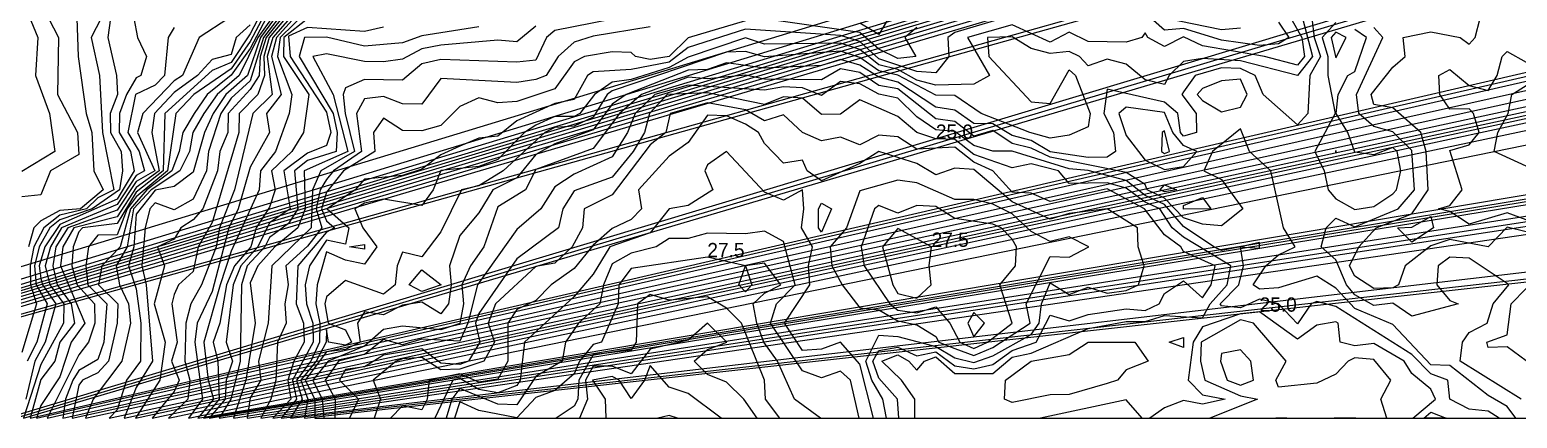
# Model space of a CAD drawing. Header units: metres. Extents: x 304729 to 308942, y 6403920 to 6405836.
# Drawn here: x 305230.8 to 305387.1, y 6404300 to 6404340.8 of the extents above; entities that cross this region are included whole.
import ezdxf

# ---------------------------------------------------------------- set-up
doc = ezdxf.new("R2010")
doc.units = ezdxf.units.M
for name, color, linetype in [('HOJDKURVOR_GRUND', 4, 'Continuous'), ('HOJDKURVOR_STOD', 6, 'Continuous'), ('HOJDKURVOR_TEXT', 2, 'Continuous')]:
    doc.layers.add(name, color=color, linetype=linetype)

msp = doc.modelspace()

# ---------------------------------------------------------------- linework, layer by layer
at = {"layer": 'HOJDKURVOR_GRUND'}
for points in [[(305177.56, 6404300, 4.5), (305680, 6404452.91, 4.5)], [(305183.48, 6404300, 5.5), (305680, 6404450.45, 5.5)], [(305184.52, 6404300, 6), (305680, 6404449.51, 6)], [(305185.3, 6404300, 6.5), (305680, 6404448.8, 6.5)], [(305186.1, 6404300, 7), (305680, 6404448.09, 7)], [(305188.09, 6404300, 8), (305680, 6404446.62, 8)], [(305189.2, 6404300, 8.5), (305680, 6404445.85, 8.5)], [(305190.23, 6404300, 9), (305680, 6404444.94, 9)], [(305191.03, 6404300, 9.5), (305680, 6404437.63, 9.5)], [(305228.37, 6404300, 10.5), (305680, 6404435.79, 10.5)], [(305229.3, 6404300, 11), (305680, 6404434.51, 11)], [(305246, 6404341.04, 11.5), (305245.38, 6404340, 11.5), (305244.98, 6404336, 11.5), (305244, 6404334.98, 11.5), (305241.94, 6404334, 11.5), (305241.15, 6404330, 11.5), (305242.32, 6404328, 11.5), (305242.89, 6404326, 11.5), (305242, 6404325.48, 11.5), (305240, 6404322.44, 11.5), (305234.18, 6404320, 11.5), (305233, 6404318, 11.5), (305232.47, 6404316, 11.5), (305232.93, 6404314, 11.5), (305234.43, 6404312, 11.5), (305234.37, 6404310, 11.5), (305232, 6404305.65, 11.5), (305230.17, 6404300, 11.5), (305680, 6404433.23, 11.5)], [(305251.73, 6404342, 12), (305248.63, 6404340, 12), (305246.88, 6404336, 12), (305246, 6404335.44, 12), (305242.72, 6404332, 12), (305242.15, 6404330, 12), (305243.96, 6404326, 12), (305242, 6404324.86, 12), (305240, 6404321.84, 12), (305234.82, 6404320, 12), (305233.59, 6404318, 12), (305233.25, 6404316, 12), (305233.71, 6404314, 12), (305235.19, 6404312, 12), (305235.52, 6404310, 12), (305234, 6404308, 12), (305233.47, 6404306, 12), (305232, 6404304.06, 12), (305230.86, 6404300, 12), (305680, 6404403.89, 12)], [(305255.87, 6404344, 13), (305254, 6404340.38, 13), (305252, 6404337.37, 13), (305250, 6404336.52, 13), (305245.02, 6404332, 13), (305244.86, 6404326, 13), (305242, 6404323.73, 13), (305240, 6404320.47, 13), (305236.36, 6404320, 13), (305236, 6404319.57, 13), (305235.38, 6404318, 13), (305235.27, 6404316, 13), (305235.82, 6404314, 13), (305237.62, 6404312, 13), (305237.66, 6404310, 13), (305237, 6404308, 13), (305236, 6404306.67, 13), (305232.67, 6404300, 13), (305680, 6404401.96, 13)], [(305256, 6404343.38, 13.5), (305254, 6404339.56, 13.5), (305252, 6404336.71, 13.5), (305248.08, 6404334, 13.5), (305246.16, 6404332, 13.5), (305245.3, 6404326, 13.5), (305242, 6404323.27, 13.5), (305241.07, 6404322, 13.5), (305240, 6404319.26, 13.5), (305238, 6404319.21, 13.5), (305237.02, 6404318, 13.5), (305236.71, 6404316, 13.5), (305236.92, 6404314, 13.5), (305238.92, 6404312, 13.5), (305238.63, 6404308, 13.5), (305238, 6404306.16, 13.5), (305236, 6404305.01, 13.5), (305235.37, 6404304, 13.5), (305234.6, 6404302, 13.5), (305234.31, 6404300, 13.5), (305680, 6404399.86, 13.5)], [(305256, 6404342.69, 14), (305254, 6404338.83, 14), (305252, 6404336.04, 14), (305249.45, 6404334, 14), (305248.1, 6404332, 14), (305246.91, 6404330, 14), (305246.54, 6404328, 14), (305245.74, 6404326, 14), (305243.14, 6404324, 14), (305241.4, 6404322, 14), (305240.33, 6404318, 14), (305238.42, 6404316, 14), (305238.05, 6404314, 14), (305240.09, 6404312, 14), (305240.03, 6404310, 14), (305239.09, 6404306, 14), (305238, 6404304.78, 14), (305236.38, 6404304, 14), (305236, 6404303.48, 14), (305235.28, 6404300, 14), (305680, 6404397.59, 14)], [(305258, 6404344.5, 14.5), (305254.78, 6404340, 14.5), (305252.82, 6404336, 14.5), (305250.53, 6404334, 14.5), (305249.12, 6404332, 14.5), (305247.96, 6404330, 14.5), (305247.61, 6404328, 14.5), (305246.59, 6404326, 14.5), (305243.57, 6404324, 14.5), (305241.74, 6404322, 14.5), (305241.05, 6404318, 14.5), (305239.91, 6404316, 14.5), (305240.26, 6404314, 14.5), (305241.21, 6404312, 14.5), (305241.42, 6404310, 14.5), (305240.51, 6404306, 14.5), (305237.5, 6404302, 14.5), (305236.68, 6404300, 14.5), (305680, 6404395.93, 14.5)], [(305258.45, 6404344, 15.5), (305255.38, 6404340, 15.5), (305254, 6404335.42, 15.5), (305252, 6404333.61, 15.5), (305250.89, 6404332, 15.5), (305249.62, 6404328, 15.5), (305249.41, 6404326, 15.5), (305248, 6404323, 15.5), (305246, 6404321.9, 15.5), (305244, 6404322.64, 15.5), (305243.43, 6404322, 15.5), (305242.94, 6404320, 15.5), (305242.62, 6404316, 15.5), (305243.06, 6404314, 15.5), (305243.74, 6404306, 15.5), (305242, 6404303.24, 15.5), (305240.76, 6404300, 15.5), (305680, 6404394.95, 15.5)], [(305258.89, 6404344, 16), (305255.68, 6404340, 16), (305255.04, 6404338, 16), (305254.92, 6404336, 16), (305254, 6404334.51, 16), (305251.67, 6404332, 16), (305251.63, 6404330, 16), (305250.79, 6404328, 16), (305250.57, 6404326, 16), (305249, 6404322, 16), (305248, 6404320.84, 16), (305246.69, 6404320, 16), (305246, 6404318.82, 16), (305244.25, 6404318, 16), (305245, 6404316, 16), (305243.89, 6404312, 16), (305245.07, 6404308, 16), (305244.51, 6404304, 16), (305241.95, 6404300, 16), (305680, 6404394.45, 16)], [(305259.34, 6404344, 16.5), (305255.98, 6404340, 16.5), (305255.41, 6404338, 16.5), (305255.48, 6404336, 16.5), (305254.8, 6404334, 16.5), (305252.84, 6404332, 16.5), (305252.8, 6404330, 16.5), (305250, 6404320.55, 16.5), (305248.53, 6404318, 16.5), (305248, 6404315.4, 16.5), (305246.44, 6404314, 16.5), (305246, 6404313, 16.5), (305245.76, 6404312, 16.5), (305246.31, 6404308, 16.5), (305245.71, 6404306, 16.5), (305246.53, 6404304, 16.5), (305246, 6404302.8, 16.5), (305243.68, 6404300, 16.5), (305680, 6404393.86, 16.5)], [(305260, 6404344.15, 17), (305256.36, 6404340, 17), (305255.77, 6404338, 17), (305256.31, 6404334, 17), (305254.28, 6404332, 17), (305252.33, 6404324, 17), (305250.78, 6404320, 17), (305250.42, 6404318, 17), (305248.88, 6404314, 17), (305247.76, 6404312, 17), (305247.23, 6404310, 17), (305247.13, 6404306, 17), (305247.63, 6404304, 17), (305247.42, 6404302, 17), (305245.39, 6404300, 17), (305680, 6404392.14, 17)], [(305230.3, 6404376, 9), (305234, 6404372, 9), (305234.98, 6404370, 9), (305234.97, 6404368, 9), (305235.63, 6404366, 9), (305235.78, 6404364, 9), (305237.44, 6404362, 9), (305237.8, 6404360, 9), (305236, 6404357.4, 9), (305234.17, 6404356, 9), (305232.44, 6404354, 9), (305233.21, 6404352, 9), (305232.09, 6404346, 9), (305232.23, 6404344, 9), (305232.8, 6404342, 9), (305233.87, 6404340, 9), (305233.76, 6404334, 9), (305235.85, 6404330, 9), (305236, 6404327.7, 9), (305233.03, 6404326, 9), (305232, 6404323.45, 9), (305230, 6404323.25, 9)], [(305260, 6404342.78, 18), (305257.14, 6404340, 18), (305256.87, 6404338, 18), (305258.35, 6404334, 18), (305258.07, 6404332, 18), (305256.63, 6404328, 18), (305255.06, 6404326, 18), (305254.92, 6404324, 18), (305252, 6404317.55, 18), (305250.83, 6404314, 18), (305249.12, 6404308, 18), (305249.58, 6404304, 18), (305250.13, 6404302, 18), (305248.47, 6404300, 18), (305680, 6404372.64, 18)], [(305260, 6404341.96, 18.5), (305257.52, 6404340, 18.5), (305257.5, 6404338, 18.5), (305260.13, 6404334, 18.5), (305259.59, 6404330, 18.5), (305258.37, 6404328, 18.5), (305256.23, 6404326, 18.5), (305256.62, 6404324, 18.5), (305256, 6404322.16, 18.5), (305254.6, 6404320, 18.5), (305254.07, 6404318, 18.5), (305252.35, 6404316, 18.5), (305251.49, 6404314, 18.5), (305250.79, 6404310, 18.5), (305250.11, 6404308, 18.5), (305250.59, 6404306, 18.5), (305250.74, 6404302, 18.5), (305249.07, 6404300, 18.5), (305680, 6404371.51, 18.5)], [(305268, 6404341.07, 19), (305266, 6404340.62, 19), (305260, 6404341.05, 19), (305258, 6404340.11, 19), (305258.19, 6404338, 19), (305262, 6404332.16, 19), (305262.46, 6404330, 19), (305262, 6404328.63, 19), (305260, 6404327.84, 19), (305257.51, 6404326, 19), (305258.19, 6404322, 19), (305256, 6404320.52, 19), (305254.8, 6404318, 19), (305253.01, 6404316, 19), (305252.19, 6404314, 19), (305251.48, 6404308, 19), (305252.14, 6404306, 19), (305251.47, 6404304, 19), (305251.35, 6404302, 19), (305249.67, 6404300, 19), (305680, 6404370.84, 19)], [(305278, 6404341.09, 19.5), (305272, 6404340.17, 19.5), (305270, 6404339.43, 19.5), (305266, 6404339.09, 19.5), (305262, 6404340.02, 19.5), (305259.69, 6404340, 19.5), (305259.12, 6404338, 19.5), (305262.7, 6404332, 19.5), (305263.13, 6404330, 19.5), (305263.01, 6404328, 19.5), (305260, 6404327.06, 19.5), (305258.63, 6404326, 19.5), (305258.98, 6404322, 19.5), (305258, 6404320.45, 19.5), (305256, 6404318.98, 19.5), (305255.53, 6404318, 19.5), (305253.68, 6404316, 19.5), (305253.07, 6404314, 19.5), (305252.92, 6404306, 19.5), (305251.95, 6404302, 19.5), (305250.72, 6404300, 19.5), (305680, 6404370.16, 19.5)], [(305294, 6404342.29, 20.5), (305286, 6404340.73, 20.5), (305285.1, 6404340, 20.5), (305284, 6404337.6, 20.5), (305282, 6404337.41, 20.5), (305274, 6404337.68, 20.5), (305272, 6404337.21, 20.5), (305270, 6404335.52, 20.5), (305266, 6404335.57, 20.5), (305264, 6404334.71, 20.5), (305263.76, 6404334, 20.5), (305263.96, 6404332, 20.5), (305264.95, 6404328, 20.5), (305261.39, 6404326, 20.5), (305260.54, 6404324, 20.5), (305260.4, 6404320, 20.5), (305256.26, 6404316, 20.5), (305255.89, 6404310, 20.5), (305254.87, 6404306, 20.5), (305255.1, 6404304, 20.5), (305254, 6404302.14, 20.5), (305253.66, 6404300, 20.5), (305680, 6404365.55, 20.5)], [(305296, 6404341.12, 21), (305290, 6404340.11, 21), (305288, 6404339.48, 21), (305286.33, 6404338, 21), (305285.08, 6404336, 21), (305284, 6404335.58, 21), (305282, 6404335.25, 21), (305274, 6404335.69, 21), (305272, 6404333, 21), (305270, 6404333.02, 21), (305268, 6404333.79, 21), (305266, 6404333.55, 21), (305265.16, 6404332, 21), (305265.66, 6404328, 21), (305262.75, 6404326, 21), (305262, 6404325.09, 21), (305261.32, 6404324, 21), (305260.92, 6404322, 21), (305261.51, 6404320, 21), (305260, 6404318.06, 21), (305257.74, 6404316, 21), (305257.96, 6404314, 21), (305257.63, 6404312, 21), (305257.77, 6404310, 21), (305256.86, 6404308, 21), (305256.69, 6404304, 21), (305256.14, 6404302, 21), (305255.12, 6404300, 21), (305680, 6404364.47, 21)], [(305306, 6404341.75, 21.5), (305300, 6404339.96, 21.5), (305298, 6404337.99, 21.5), (305296, 6404337.66, 21.5), (305294.45, 6404338, 21.5), (305294, 6404338.41, 21.5), (305292, 6404338.48, 21.5), (305289.11, 6404338, 21.5), (305288, 6404337.44, 21.5), (305286, 6404334.59, 21.5), (305282, 6404333.27, 21.5), (305280, 6404333.12, 21.5), (305278, 6404333.64, 21.5), (305276, 6404332.75, 21.5), (305274, 6404330.74, 21.5), (305272, 6404330.18, 21.5), (305270, 6404330.22, 21.5), (305268, 6404331.52, 21.5), (305266.93, 6404330, 21.5), (305267.08, 6404328, 21.5), (305263.79, 6404326, 21.5), (305262, 6404323.75, 21.5), (305261.47, 6404322, 21.5), (305262, 6404320.73, 21.5), (305262.85, 6404320, 21.5), (305262, 6404319.54, 21.5), (305259, 6404316, 21.5), (305258.82, 6404312, 21.5), (305259.6, 6404310, 21.5), (305259.66, 6404308, 21.5), (305258.56, 6404306, 21.5), (305257.93, 6404304, 21.5), (305258.27, 6404302, 21.5), (305256.35, 6404300, 21.5), (305680, 6404362.13, 21.5)], [(305334, 6404342.28, 22), (305328, 6404340.51, 22), (305327.26, 6404340, 22), (305327.37, 6404338, 22), (305326, 6404336.27, 22), (305324, 6404336.42, 22), (305320, 6404337.73, 22), (305318, 6404339.57, 22), (305316, 6404340.19, 22), (305306, 6404340.86, 22), (305300, 6404338.93, 22), (305298, 6404337.41, 22), (305294, 6404336.61, 22), (305290, 6404336.38, 22), (305289.41, 6404336, 22), (305288, 6404333.49, 22), (305286, 6404333.04, 22), (305282, 6404331.22, 22), (305280, 6404329.64, 22), (305278, 6404329.41, 22), (305276, 6404328.59, 22), (305274, 6404327.65, 22), (305272, 6404326.17, 22), (305270, 6404325.5, 22), (305266, 6404325.1, 22), (305265, 6404324, 22), (305262.06, 6404322, 22), (305264.35, 6404320, 22), (305264, 6404318.29, 22), (305262, 6404318.71, 22), (305260.23, 6404316, 22), (305259.75, 6404314, 22), (305259.89, 6404312, 22), (305260.57, 6404310, 22), (305260.59, 6404308, 22), (305258.42, 6404304, 22), (305258.86, 6404302, 22), (305257.24, 6404300, 22), (305680, 6404349.7, 22)], [(305364.51, 6404342, 23), (305365.57, 6404338, 23), (305364, 6404336, 23), (305358, 6404337.54, 23), (305354, 6404337.77, 23), (305352, 6404337.48, 23), (305350.52, 6404336, 23), (305350, 6404335.04, 23), (305348, 6404335.55, 23), (305346, 6404337.2, 23), (305344, 6404337.71, 23), (305342, 6404337, 23), (305341.08, 6404338, 23), (305340, 6404338.52, 23), (305338, 6404338.29, 23), (305336, 6404338.84, 23), (305334, 6404340.05, 23), (305331.42, 6404340, 23), (305331.57, 6404338, 23), (305336, 6404333.24, 23), (305338, 6404333.06, 23), (305340, 6404336.6, 23), (305340.67, 6404336, 23), (305342.2, 6404332, 23), (305342, 6404330.6, 23), (305340, 6404329.73, 23), (305338, 6404329.4, 23), (305335.88, 6404330, 23), (305330.75, 6404332, 23), (305328, 6404333.91, 23), (305326, 6404333.92, 23), (305322, 6404336.02, 23), (305320, 6404336.49, 23), (305318, 6404337.87, 23), (305316, 6404338.55, 23), (305308, 6404337.95, 23), (305306, 6404338.51, 23), (305304, 6404338.43, 23), (305292, 6404334.37, 23), (305291.47, 6404334, 23), (305290, 6404331.61, 23), (305288, 6404330.69, 23), (305286, 6404330.52, 23), (305284.93, 6404330, 23), (305280.55, 6404326, 23), (305278, 6404324.42, 23), (305276.17, 6404324, 23), (305274, 6404319.56, 23), (305272, 6404316.94, 23), (305270, 6404317.43, 23), (305269.44, 6404316, 23), (305269.2, 6404314, 23), (305268, 6404313.04, 23), (305264, 6404314.47, 23), (305262, 6404312.75, 23), (305261.83, 6404312, 23), (305262.19, 6404310, 23), (305264, 6404309.27, 23), (305264.61, 6404308, 23), (305264, 6404307.69, 23), (305262.22, 6404308, 23), (305262, 6404309.33, 23), (305261.95, 6404308, 23), (305260.92, 6404306, 23), (305259.31, 6404304, 23), (305260.04, 6404302, 23), (305259.7, 6404300, 23), (305680, 6404346.91, 23)], [(305230.04, 6404344, 8.5), (305231.69, 6404340, 8.5), (305231.44, 6404336, 8.5), (305232.9, 6404332, 8.5), (305233.47, 6404328, 8.5), (305230, 6404325.91, 8.5)], [(305362, 6404341.58, 22), (305363.09, 6404340, 22), (305362, 6404339.31, 22), (305360, 6404339.15, 22), (305356, 6404339.69, 22), (305352, 6404340.92, 22), (305350, 6404340.77, 22), (305348, 6404342.55, 22)], [(305241.78, 6404342, 11), (305242.16, 6404340, 11), (305243.08, 6404338, 11), (305242.5, 6404336, 11), (305242, 6404335.74, 11), (305240.99, 6404334, 11), (305240.25, 6404332, 11), (305240.21, 6404330, 11), (305241.41, 6404328, 11), (305241.8, 6404326, 11), (305240, 6404323.02, 11), (305234, 6404320.35, 11), (305232.41, 6404318, 11), (305231.81, 6404316, 11), (305232, 6404314.67, 11), (305232.16, 6404314, 11), (305233.59, 6404312, 11), (305232.47, 6404308, 11), (305231.37, 6404306, 11), (305230.41, 6404302, 11)], [(305239.32, 6404342, 10.5), (305239.04, 6404340, 10.5), (305239.96, 6404336, 10.5), (305240.04, 6404334, 10.5), (305239.29, 6404332, 10.5), (305239.33, 6404330, 10.5), (305240.42, 6404328, 10.5), (305240.59, 6404326, 10.5), (305240.27, 6404324, 10.5), (305237.39, 6404322, 10.5), (305234, 6404320.83, 10.5), (305232.93, 6404320, 10.5), (305231.83, 6404318, 10.5), (305231.34, 6404316, 10.5), (305231.51, 6404314, 10.5), (305232.67, 6404312, 10.5), (305231.56, 6404308, 10.5), (305230.56, 6404306, 10.5)], [(305235.78, 6404342, 9.5), (305235.92, 6404338, 9.5), (305236.76, 6404332, 9.5), (305237.34, 6404330, 9.5), (305237.57, 6404326, 9.5), (305238.55, 6404324, 9.5), (305236.18, 6404322, 9.5), (305234, 6404321.81, 9.5), (305232, 6404320.75, 9.5), (305231.26, 6404320, 9.5), (305230.7, 6404318, 9.5)], [(305365.5, 6404342, 23.5), (305365.74, 6404340, 23.5), (305366.39, 6404338, 23.5), (305365.28, 6404336, 23.5), (305365.08, 6404332, 23.5), (305364, 6404330.82, 23.5), (305360.38, 6404334, 23.5), (305359.54, 6404336, 23.5), (305358, 6404336.72, 23.5), (305356, 6404336.79, 23.5), (305353.23, 6404336, 23.5), (305352, 6404334.27, 23.5), (305351.85, 6404334, 23.5), (305353.35, 6404332, 23.5), (305353.36, 6404330, 23.5), (305352, 6404329.63, 23.5), (305351.69, 6404330, 23.5), (305351.41, 6404332, 23.5), (305350, 6404333.18, 23.5), (305344, 6404334.57, 23.5), (305343.63, 6404332, 23.5), (305344.65, 6404330, 23.5), (305344.86, 6404328, 23.5), (305344, 6404327.41, 23.5), (305342, 6404327.37, 23.5), (305338, 6404327.97, 23.5), (305336, 6404329.17, 23.5), (305334, 6404329.69, 23.5), (305332, 6404330.93, 23.5), (305330, 6404330.96, 23.5), (305328, 6404332.37, 23.5), (305326, 6404332.67, 23.5), (305322, 6404335.3, 23.5), (305320, 6404335.82, 23.5), (305318, 6404337.09, 23.5), (305316, 6404337.67, 23.5), (305314, 6404337.04, 23.5), (305308, 6404336.76, 23.5), (305304, 6404337.32, 23.5), (305302, 6404336.62, 23.5), (305300, 6404336.55, 23.5), (305293.46, 6404334, 23.5), (305292, 6404332.97, 23.5), (305290, 6404330.29, 23.5), (305286, 6404328.83, 23.5), (305284, 6404327.71, 23.5), (305282, 6404325.26, 23.5), (305279.47, 6404324, 23.5), (305278, 6404321.59, 23.5), (305276, 6404319.18, 23.5), (305274.92, 6404316, 23.5), (305275.1, 6404314, 23.5), (305274.83, 6404312, 23.5), (305274, 6404310.98, 23.5), (305272, 6404312.18, 23.5), (305270, 6404311.87, 23.5), (305268, 6404310.86, 23.5), (305266, 6404311.16, 23.5), (305265.27, 6404310, 23.5), (305265.52, 6404308, 23.5), (305264, 6404307.23, 23.5), (305262, 6404306.97, 23.5), (305259.75, 6404304, 23.5), (305260.79, 6404302, 23.5), (305260.76, 6404300, 23.5), (305389.09, 6404300, 23.5)], [(305324, 6404341.02, 21.5), (305322.76, 6404340, 21.5), (305323.89, 6404338, 21.5), (305322, 6404337.79, 21.5), (305320, 6404338.75, 21.5), (305318, 6404340.5, 21.5), (305308, 6404341.95, 21.5)], [(305321.03, 6404342, 21), (305320, 6404340.29, 21), (305318, 6404341.5, 21)], [(305358, 6404340.98, 21.5), (305356, 6404340.79, 21.5), (305350, 6404342, 21.5)], [(305368, 6404341.57, 24), (305366.57, 6404340, 24), (305367.17, 6404338, 24), (305367.16, 6404336, 24), (305367.94, 6404332, 24), (305365.82, 6404328, 24), (305366.79, 6404326, 24), (305367.21, 6404324, 24), (305368, 6404323.03, 24), (305370, 6404321.93, 24)], [(305387.46, 6404302, 23.5), (305381.06, 6404306, 23.5), (305381.3, 6404308, 23.5), (305382, 6404309, 23.5), (305383.91, 6404310, 23.5), (305384.55, 6404312, 23.5), (305386.18, 6404314, 23.5), (305386, 6404314.15, 23.5), (305382, 6404316.81, 23.5), (305380, 6404316.93, 23.5), (305378.77, 6404316, 23.5), (305378.63, 6404314, 23.5), (305380, 6404312.38, 23.5), (305380.86, 6404312, 23.5), (305376, 6404310.72, 23.5), (305374, 6404312.1, 23.5), (305372, 6404311.85, 23.5), (305370, 6404312.95, 23.5), (305369.14, 6404314, 23.5), (305368, 6404316.62, 23.5), (305366.46, 6404318, 23.5), (305367, 6404320, 23.5), (305368, 6404321, 23.5), (305370, 6404320.11, 23.5), (305374.56, 6404322, 23.5), (305376.29, 6404324, 23.5), (305376, 6404328.11, 23.5), (305374, 6404330.09, 23.5), (305372, 6404330.65, 23.5), (305370.42, 6404332, 23.5), (305370.18, 6404334, 23.5), (305372.94, 6404340, 23.5), (305372, 6404341.05, 23.5)], [(305368, 6404337.84, 24.5), (305369.08, 6404340, 24.5), (305368, 6404340.54, 24.5), (305367.51, 6404340, 24.5), (305368, 6404337.84, 24.5)], [(305370, 6404321.93, 24), (305372, 6404322.25, 24), (305374, 6404323.58, 24), (305374.4, 6404324, 24), (305374.84, 6404326, 24), (305374.45, 6404328, 24), (305374, 6404328.45, 24), (305372, 6404327.67, 24), (305370, 6404327.94, 24), (305369.26, 6404330, 24), (305368.05, 6404332, 24), (305368.24, 6404334, 24), (305369.28, 6404336, 24), (305370, 6404336.43, 24), (305371.22, 6404340, 24), (305370, 6404340.82, 24)], [(305388, 6404319.56, 23), (305386, 6404320.06, 23), (305384, 6404318, 23), (305380, 6404318.76, 23), (305378, 6404318.11, 23), (305375.28, 6404316, 23), (305374.58, 6404314, 23), (305374, 6404313.71, 23), (305372, 6404313.63, 23), (305370, 6404314.93, 23), (305369.46, 6404316, 23), (305370.41, 6404318, 23), (305372.25, 6404320, 23), (305376, 6404321.47, 23), (305377.71, 6404324, 23), (305377.49, 6404328, 23), (305376.94, 6404330, 23), (305374, 6404332.6, 23), (305372, 6404332.94, 23), (305371.72, 6404334, 23), (305374, 6404336.88, 23), (305375.31, 6404338, 23), (305375.08, 6404340, 23), (305378, 6404340.57, 23), (305381.07, 6404340, 23), (305382, 6404339.3, 23), (305382.64, 6404340, 23), (305383.17, 6404342, 23)], [(305386.93, 6404300, 24), (305386, 6404301.25, 24), (305384, 6404302.39, 24), (305380, 6404305.55, 24), (305378, 6404305.61, 24), (305374, 6404309.84, 24), (305370, 6404311.53, 24), (305368, 6404313.65, 24), (305366, 6404314.92, 24), (305362, 6404313.69, 24), (305360, 6404313.54, 24), (305359.32, 6404314, 24), (305360.65, 6404316, 24), (305362, 6404317.17, 24), (305363.73, 6404318, 24), (305362.5, 6404320, 24), (305361.2, 6404326, 24), (305358.95, 6404328, 24), (305358, 6404330.4, 24), (305355.04, 6404328, 24), (305354.13, 6404326, 24), (305356, 6404325.07, 24), (305358.23, 6404322, 24), (305356, 6404320.22, 24), (305354, 6404320.37, 24), (305352, 6404321.05, 24), (305350, 6404323.13, 24), (305348.19, 6404324, 24), (305348, 6404324.56, 24), (305346, 6404325.8, 24), (305338, 6404327.41, 24), (305336, 6404328.38, 24), (305334, 6404328.87, 24), (305332, 6404330.21, 24), (305330, 6404329.64, 24), (305328, 6404331.18, 24), (305326, 6404331.46, 24), (305322, 6404334.58, 24), (305320, 6404334.94, 24), (305318, 6404336.3, 24), (305316, 6404336.69, 24), (305314, 6404335.54, 24), (305308, 6404335.6, 24), (305306, 6404336.02, 24), (305302, 6404335.64, 24), (305300, 6404335.83, 24), (305295.1, 6404334, 24), (305292.76, 6404332, 24), (305290, 6404328.34, 24), (305284, 6404326.13, 24), (305282.9, 6404324, 24), (305280, 6404322.2, 24), (305278.52, 6404318, 24), (305277.12, 6404316, 24), (305276.23, 6404314, 24), (305276.39, 6404312, 24), (305276, 6404309.96, 24), (305274, 6404309.28, 24), (305270, 6404309.66, 24), (305268, 6404309.32, 24), (305266, 6404307.57, 24), (305262.16, 6404306, 24), (305260.57, 6404304, 24), (305261.54, 6404302, 24), (305261.71, 6404300, 24), (305386.93, 6404300, 24)], [(305385.17, 6404300, 24.5), (305384, 6404300.75, 24.5), (305382, 6404300.97, 24.5), (305380, 6404302, 24.5), (305379.76, 6404304, 24.5), (305378, 6404304.67, 24.5), (305376, 6404306.69, 24.5), (305368, 6404311.74, 24.5), (305366, 6404312.25, 24.5), (305365.43, 6404312, 24.5), (305364, 6404309.9, 24.5), (305362, 6404312, 24.5), (305360, 6404312.5, 24.5), (305358, 6404311.61, 24.5), (305356, 6404311.79, 24.5), (305355.86, 6404312, 24.5), (305357.83, 6404314, 24.5), (305358.32, 6404316, 24.5), (305358, 6404318, 24.5), (305356, 6404317.6, 24.5), (305355.19, 6404318, 24.5), (305352, 6404320.13, 24.5), (305350, 6404322.46, 24.5), (305348, 6404323.39, 24.5), (305346, 6404324.98, 24.5), (305342, 6404326.01, 24.5), (305340, 6404326.21, 24.5), (305334, 6404328.05, 24.5), (305332, 6404328.06, 24.5), (305330, 6404328.63, 24.5), (305328, 6404330.11, 24.5), (305326, 6404330.28, 24.5), (305324, 6404331.67, 24.5), (305322, 6404333.62, 24.5), (305320, 6404334.05, 24.5), (305318, 6404335.13, 24.5), (305316, 6404335.36, 24.5), (305314, 6404333.88, 24.5), (305312, 6404334.7, 24.5), (305310, 6404334.8, 24.5), (305308, 6404334.47, 24.5), (305300, 6404334.97, 24.5), (305296.47, 6404334, 24.5), (305294.42, 6404332, 24.5), (305293.6, 6404330, 24.5), (305292, 6404327.44, 24.5), (305288, 6404325.65, 24.5), (305286, 6404324.29, 24.5), (305284.52, 6404322, 24.5), (305282, 6404319.82, 24.5), (305277.87, 6404314, 24.5), (305276.83, 6404310, 24.5), (305276, 6404308.08, 24.5), (305272, 6404308.32, 24.5), (305270, 6404307.7, 24.5), (305268, 6404308.26, 24.5), (305266, 6404306.68, 24.5), (305263.27, 6404306, 24.5), (305261.87, 6404304, 24.5), (305262.9, 6404302, 24.5), (305262.89, 6404300, 24.5), (305385.17, 6404300, 24.5)], [(305354, 6404333.37, 24), (305356, 6404332.18, 24), (305358, 6404332.67, 24), (305358.7, 6404334, 24), (305358, 6404335.6, 24), (305356, 6404335.44, 24), (305354, 6404334.64, 24), (305353.45, 6404334, 24), (305354, 6404333.37, 24)], [(305388, 6404326.48, 22), (305384.64, 6404328, 22), (305385.03, 6404330, 22), (305386.12, 6404332, 22), (305386.48, 6404334, 22), (305388, 6404334.93, 22)], [(305322.13, 6404300, 25.5), (305321.97, 6404302, 25.5), (305320, 6404304.21, 25.5), (305319.39, 6404306, 25.5), (305320, 6404307.12, 25.5), (305322, 6404307.45, 25.5), (305324, 6404306.56, 25.5), (305326, 6404306.99, 25.5), (305328, 6404305.49, 25.5), (305330, 6404305.18, 25.5), (305332, 6404305.64, 25.5), (305334, 6404307.13, 25.5), (305336.55, 6404308, 25.5), (305338, 6404310.82, 25.5), (305340, 6404310.24, 25.5), (305342, 6404310.89, 25.5), (305346, 6404311.49, 25.5), (305348, 6404311.31, 25.5), (305349.46, 6404312, 25.5), (305350, 6404313.1, 25.5), (305352, 6404314.42, 25.5), (305354, 6404312.65, 25.5), (305354.91, 6404314, 25.5), (305355.33, 6404316, 25.5), (305352, 6404317.5, 25.5), (305351.74, 6404318, 25.5), (305350, 6404319.25, 25.5), (305347.93, 6404322, 25.5), (305344, 6404324.09, 25.5), (305338, 6404322.77, 25.5), (305336, 6404323.64, 25.5), (305334, 6404323.74, 25.5), (305332, 6404326, 25.5), (305330, 6404326.91, 25.5), (305328, 6404328.47, 25.5), (305324, 6404328.25, 25.5), (305322, 6404329.56, 25.5), (305320, 6404329.73, 25.5), (305318, 6404328.73, 25.5), (305316, 6404329.51, 25.5), (305314, 6404329.12, 25.5), (305312, 6404330, 25.5), (305310, 6404331.87, 25.5), (305308, 6404331.24, 25.5), (305306, 6404332.39, 25.5), (305302, 6404333.12, 25.5), (305298.09, 6404332, 25.5), (305297.65, 6404330, 25.5), (305296, 6404328.71, 25.5), (305292, 6404323.48, 25.5), (305289.08, 6404322, 25.5), (305288.88, 6404320, 25.5), (305287.79, 6404318, 25.5), (305286, 6404316.28, 25.5), (305284, 6404315.92, 25.5), (305279.76, 6404312, 25.5), (305278.97, 6404310, 25.5), (305279.66, 6404308, 25.5), (305278.53, 6404306, 25.5), (305276, 6404305.14, 25.5), (305274, 6404305.07, 25.5), (305272, 6404306.39, 25.5), (305270, 6404306.25, 25.5), (305269.31, 6404306, 25.5), (305266.91, 6404304, 25.5), (305267.68, 6404302, 25.5), (305267.02, 6404300, 25.5), (305322.13, 6404300, 25.5)], [(305320.82, 6404300, 26), (305320.43, 6404302, 26), (305319.26, 6404304, 26), (305318.66, 6404306, 26), (305320, 6404308.72, 26), (305322, 6404308.58, 26), (305326, 6404307.54, 26), (305328, 6404306.35, 26), (305330, 6404305.84, 26), (305332, 6404306.55, 26), (305336, 6404308.81, 26), (305336.85, 6404310, 26), (305337.08, 6404312, 26), (305338, 6404314.21, 26), (305340, 6404313, 26), (305342, 6404313.75, 26), (305344, 6404313.14, 26), (305346, 6404313.41, 26), (305347.3, 6404314, 26), (305347.88, 6404316, 26), (305347.26, 6404318, 26), (305347.18, 6404320, 26), (305344, 6404322, 26), (305340, 6404321.51, 26), (305338, 6404320.91, 26), (305334, 6404322.74, 26), (305330, 6404326.13, 26), (305328, 6404326.25, 26), (305326, 6404325.55, 26), (305324, 6404326.74, 26), (305320, 6404328.03, 26), (305318, 6404326.77, 26), (305314, 6404324.95, 26), (305312.47, 6404326, 26), (305312, 6404327.12, 26), (305310, 6404326.78, 26), (305308, 6404328.84, 26), (305307.37, 6404330, 26), (305306, 6404330.89, 26), (305304, 6404331.75, 26), (305302, 6404331.83, 26), (305300, 6404328.96, 26), (305298, 6404327.52, 26), (305294.76, 6404324, 26), (305295.1, 6404322, 26), (305294, 6404320.86, 26), (305292, 6404319.93, 26), (305290, 6404318.17, 26), (305288, 6404315.74, 26), (305285.59, 6404314, 26), (305284, 6404312.36, 26), (305282, 6404311.41, 26), (305281.03, 6404310, 26), (305281.06, 6404306, 26), (305280, 6404304.11, 26), (305278, 6404303.8, 26), (305276, 6404304.65, 26), (305272.79, 6404304, 26), (305272.56, 6404302, 26), (305272, 6404300.89, 26), (305270, 6404301.32, 26), (305268.74, 6404300, 26), (305320.82, 6404300, 26)], [(305348, 6404327.09, 24), (305350, 6404326.13, 24), (305352, 6404326.45, 24), (305353.42, 6404328, 24), (305352, 6404328.66, 24), (305350.89, 6404330, 24), (305350, 6404332.11, 24), (305346, 6404332.68, 24), (305345.21, 6404332, 24), (305346, 6404329.68, 24), (305348, 6404327.09, 24)], [(305350, 6404327.8, 24.5), (305350.55, 6404328, 24.5), (305350, 6404330.2, 24.5), (305349.76, 6404330, 24.5), (305349.71, 6404328, 24.5), (305350, 6404327.8, 24.5)], [(305319.46, 6404300, 26.5), (305318, 6404305.68, 26.5), (305316, 6404308, 26.5), (305314, 6404307.27, 26.5), (305312, 6404307.13, 26.5), (305310.12, 6404310, 26.5), (305312.75, 6404314, 26.5), (305312.63, 6404316, 26.5), (305313.03, 6404318, 26.5), (305311.89, 6404320, 26.5), (305312.15, 6404322, 26.5), (305312, 6404324, 26.5), (305310, 6404322.92, 26.5), (305308, 6404323.76, 26.5), (305304, 6404328, 26.5), (305302, 6404326.6, 26.5), (305301.74, 6404326, 26.5), (305302.58, 6404324, 26.5), (305300, 6404322.36, 26.5), (305298, 6404322, 26.5), (305296, 6404319.48, 26.5), (305291.75, 6404318, 26.5), (305290, 6404315.12, 26.5), (305288, 6404312.79, 26.5), (305282.8, 6404308, 26.5), (305282.35, 6404304, 26.5), (305282, 6404303.44, 26.5), (305280, 6404302.68, 26.5), (305278, 6404303.02, 26.5), (305276, 6404304.16, 26.5), (305275.26, 6404304, 26.5), (305273.38, 6404300, 26.5), (305319.46, 6404300, 26.5)], [(305368, 6404327.88, 24.5), (305368, 6404328.13, 24.5), (305368, 6404327.88, 24.5)], [(305328, 6404307.32, 26.5), (305330, 6404306.58, 26.5), (305332, 6404307.43, 26.5), (305335.89, 6404310, 26.5), (305335.47, 6404312, 26.5), (305338, 6404317, 26.5), (305340, 6404316.92, 26.5), (305342.07, 6404318, 26.5), (305340, 6404319.04, 26.5), (305338, 6404318.55, 26.5), (305336, 6404319.6, 26.5), (305334, 6404321.48, 26.5), (305332, 6404322.48, 26.5), (305330, 6404322.96, 26.5), (305328, 6404322.98, 26.5), (305324, 6404324.72, 26.5), (305322, 6404325, 26.5), (305318, 6404323.88, 26.5), (305316.63, 6404320, 26.5), (305314.91, 6404318, 26.5), (305315.07, 6404316, 26.5), (305316.17, 6404314, 26.5), (305318, 6404311.6, 26.5), (305320, 6404311.38, 26.5), (305322, 6404310.24, 26.5), (305324, 6404309.8, 26.5), (305326, 6404308.58, 26.5), (305326.33, 6404308, 26.5), (305328, 6404307.32, 26.5)], [(305350, 6404323.79, 23.5), (305349.56, 6404324, 23.5), (305350, 6404324.52, 23.5), (305351.28, 6404324, 23.5), (305350, 6404323.79, 23.5)], [(305314, 6404319.55, 26), (305313.66, 6404320, 26), (305313.67, 6404322, 26), (305314, 6404322.59, 26), (305315.05, 6404322, 26), (305314, 6404319.55, 26)], [(305330, 6404307.34, 27), (305331.41, 6404308, 27), (305334, 6404310, 27), (305332.73, 6404314, 27), (305334.38, 6404316, 27), (305334.46, 6404318, 27), (305334, 6404318.82, 27), (305332.87, 6404320, 27), (305332, 6404320.4, 27), (305328, 6404320.98, 27), (305326, 6404322.24, 27), (305324, 6404322.33, 27), (305322, 6404321.55, 27), (305320, 6404322.36, 27), (305319.55, 6404322, 27), (305318.15, 6404318, 27), (305318.47, 6404316, 27), (305321.17, 6404312, 27), (305322, 6404311.36, 27), (305324, 6404311.06, 27), (305326, 6404311.69, 27), (305327.47, 6404310, 27), (305328.52, 6404308, 27), (305330, 6404307.34, 27)], [(305352, 6404321.96, 23.5), (305352, 6404322.36, 23.5), (305354, 6404323.17, 23.5), (305354.88, 6404322, 23.5), (305352, 6404321.96, 23.5)], [(305317.95, 6404300, 27), (305317.04, 6404304, 27), (305316, 6404304.96, 27), (305314, 6404304.24, 27), (305312, 6404304.98, 27), (305308.64, 6404310, 27), (305309.25, 6404312, 27), (305311.22, 6404314, 27), (305310, 6404318.55, 27), (305308, 6404319.65, 27), (305306, 6404319.35, 27), (305302, 6404319.45, 27), (305300, 6404318.86, 27), (305298, 6404318.88, 27), (305296.64, 6404318, 27), (305294, 6404317.32, 27), (305292, 6404316.21, 27), (305291.1, 6404314, 27), (305290.71, 6404312, 27), (305288.47, 6404310, 27), (305287.1, 6404308, 27), (305286.74, 6404306, 27), (305284, 6404304.4, 27), (305282, 6404301.41, 27), (305280, 6404301.47, 27), (305276, 6404303.14, 27), (305275.15, 6404302, 27), (305274.57, 6404300, 27), (305317.95, 6404300, 27)], [(305266, 6404317.75, 22), (305264.4, 6404318, 22), (305266, 6404318.25, 22), (305266, 6404317.75, 22)], [(305360, 6404317.85, 24.5), (305360, 6404318.46, 24.5), (305358, 6404318, 24.5), (305360, 6404317.85, 24.5)], [(305272, 6404313.3, 23), (305270.68, 6404314, 23), (305272, 6404315.59, 23), (305274.06, 6404314, 23), (305272, 6404313.3, 23)], [(305309.62, 6404300, 28), (305308.1, 6404302, 28), (305308, 6404304, 28), (305305.6, 6404310, 28), (305304, 6404311.57, 28), (305302, 6404312.74, 28), (305298, 6404312.4, 28), (305296, 6404313, 28), (305294.67, 6404312, 28), (305294.53, 6404308, 28), (305294, 6404307.16, 28), (305290, 6404306.66, 28), (305288.49, 6404304, 28), (305288.39, 6404302, 28), (305288, 6404301.27, 28), (305286.11, 6404300, 28), (305309.62, 6404300, 28)], [(305390, 6404304.55, 23), (305386, 6404307.5, 23), (305384, 6404307.43, 23), (305383.87, 6404308, 23), (305386, 6404308.77, 23), (305386.42, 6404312, 23), (305388, 6404313.62, 23)], [(305307.23, 6404300, 28.5), (305305.85, 6404302, 28.5), (305304, 6404303.8, 28.5), (305302, 6404304.6, 28.5), (305300.6, 6404306, 28.5), (305302, 6404307.22, 28.5), (305304.05, 6404308, 28.5), (305302, 6404310, 28.5), (305300, 6404308.2, 28.5), (305296, 6404307.24, 28.5), (305294, 6404304.66, 28.5), (305292, 6404305.48, 28.5), (305290, 6404305.47, 28.5), (305289.21, 6404304, 28.5), (305289.42, 6404302, 28.5), (305288.56, 6404300, 28.5), (305307.23, 6404300, 28.5)], [(305373.38, 6404300, 25.5), (305372.74, 6404302, 25.5), (305373.8, 6404304, 25.5), (305372, 6404306.17, 25.5), (305370, 6404306.33, 25.5), (305369.3, 6404306, 25.5), (305368, 6404304.63, 25.5), (305366, 6404303.67, 25.5), (305362, 6404303.26, 25.5), (305361.7, 6404304, 25.5), (305362.78, 6404306, 25.5), (305359.37, 6404310, 25.5), (305358, 6404310.33, 25.5), (305353.86, 6404308, 25.5), (305353.79, 6404306, 25.5), (305354.26, 6404304, 25.5), (305358, 6404302.37, 25.5), (305359.79, 6404302, 25.5), (305354.76, 6404300, 25.5), (305373.38, 6404300, 25.5)], [(305334, 6404301.64, 24.5), (305333.22, 6404302, 24.5), (305333.33, 6404304, 24.5), (305336, 6404306, 24.5), (305340, 6404306.69, 24.5), (305342, 6404308, 24.5), (305346.89, 6404308, 24.5), (305348.29, 6404306, 24.5), (305346, 6404305.08, 24.5), (305345.07, 6404304, 24.5), (305344, 6404303.66, 24.5), (305340, 6404302.49, 24.5), (305338, 6404302.46, 24.5), (305334, 6404301.64, 24.5)], [(305352, 6404307.44, 24.5), (305350.5, 6404308, 24.5), (305352, 6404308.49, 24.5), (305352, 6404307.44, 24.5)], [(305358, 6404303.47, 26), (305359.37, 6404304, 26), (305359.08, 6404306, 26), (305358, 6404307.18, 26), (305356, 6404306.8, 26), (305355.91, 6404306, 26), (305356.59, 6404304, 26), (305358, 6404303.47, 26)], [(305303.47, 6404300, 29), (305300, 6404302.59, 29), (305298, 6404303.28, 29), (305296, 6404305.53, 29), (305295.41, 6404304, 29), (305294, 6404302.06, 29), (305292.73, 6404304, 29), (305292, 6404304.39, 29), (305289.93, 6404304, 29), (305291.26, 6404302, 29), (305291.33, 6404300, 29), (305303.47, 6404300, 29)], [(305326, 6404304, 24.5), (305326, 6404304, 24.5)], [(305298.86, 6404300, 29.5), (305298, 6404300.3, 29.5), (305296.8, 6404300, 29.5), (305298.86, 6404300, 29.5)], [(305362.86, 6404300, 26), (305361.71, 6404300, 26), (305362.86, 6404300, 26)], [(305370.12, 6404300, 26), (305367.82, 6404300, 26), (305370.12, 6404300, 26)], [(305377.26, 6404300, 24.5), (305378, 6404300.65, 24.5), (305379.6, 6404300, 24.5), (305377.26, 6404300, 24.5)]]:
    msp.add_polyline3d(points, dxfattribs=at)
at = {"layer": 'HOJDKURVOR_STOD'}
for points in [[(305181.93, 6404300, 5), (305680, 6404451.86, 5)], [(305187.09, 6404300, 7.5), (305680, 6404447.35, 7.5)], [(305191.84, 6404300, 10), (305680, 6404436.74, 10)], [(305254, 6404341.33, 12.5), (305252.53, 6404340, 12.5), (305252, 6404338.21, 12.5), (305250, 6404337.66, 12.5), (305248.45, 6404336, 12.5), (305246, 6404334.22, 12.5), (305243.95, 6404332, 12.5), (305243.64, 6404330, 12.5), (305244.42, 6404326, 12.5), (305242, 6404324.25, 12.5), (305240, 6404321.15, 12.5), (305235.46, 6404320, 12.5), (305234.32, 6404318, 12.5), (305234.05, 6404316, 12.5), (305236.61, 6404310, 12.5), (305235.19, 6404308, 12.5), (305234, 6404304.35, 12.5), (305232, 6404301.35, 12.5), (305231.54, 6404300, 12.5), (305680, 6404402.93, 12.5)], [(305258.01, 6404344, 15), (305255.08, 6404340, 15), (305253.69, 6404336, 15), (305251.42, 6404334, 15), (305250.11, 6404332, 15), (305249.17, 6404330, 15), (305248, 6404325.86, 15), (305246, 6404324.35, 15), (305244, 6404323.97, 15), (305242, 6404321.44, 15), (305241.77, 6404318, 15), (305241.19, 6404316, 15), (305242, 6404313.58, 15), (305242.5, 6404310, 15), (305242.46, 6404306, 15), (305241, 6404304, 15), (305240, 6404300.9, 15), (305239.16, 6404300, 15), (305680, 6404395.44, 15)], [(305260, 6404343.59, 17.5), (305256.75, 6404340, 17.5), (305256.24, 6404338, 17.5), (305257.24, 6404334, 17.5), (305255.69, 6404332, 17.5), (305256.03, 6404330, 17.5), (305254, 6404326.36, 17.5), (305252.74, 6404322, 17.5), (305251.73, 6404320, 17.5), (305250, 6404313.32, 17.5), (305248.41, 6404310, 17.5), (305248.17, 6404308, 17.5), (305248.96, 6404302, 17.5), (305247.49, 6404300, 17.5), (305680, 6404388.37, 17.5)], [(305284, 6404341.19, 20), (305282, 6404339.54, 20), (305280, 6404339.7, 20), (305274, 6404339.19, 20), (305272, 6404338.79, 20), (305270, 6404337.71, 20), (305268, 6404337.42, 20), (305266, 6404337.47, 20), (305262, 6404338.28, 20), (305260.55, 6404338, 20), (305262.69, 6404334, 20), (305264.24, 6404328, 20), (305259.64, 6404326, 20), (305259.76, 6404322, 20), (305259, 6404320, 20), (305256.58, 6404318, 20), (305254.78, 6404316, 20), (305254, 6404314.21, 20), (305254.5, 6404310, 20), (305253.52, 6404304, 20), (305252.25, 6404300, 20), (305680, 6404366.91, 20)], [(305363.3, 6404342, 22.5), (305364.44, 6404340, 22.5), (305364.72, 6404338, 22.5), (305364, 6404337.09, 22.5), (305360.53, 6404338, 22.5), (305354, 6404339.12, 22.5), (305352, 6404340.05, 22.5), (305350, 6404339.03, 22.5), (305348.27, 6404340, 22.5), (305348, 6404340.46, 22.5), (305347.62, 6404340, 22.5), (305346, 6404339.49, 22.5), (305342, 6404339.58, 22.5), (305340, 6404340.56, 22.5), (305338, 6404339.51, 22.5), (305334, 6404341.3, 22.5), (305329.31, 6404340, 22.5), (305331.62, 6404336, 22.5), (305330, 6404335.07, 22.5), (305326, 6404334.99, 22.5), (305324, 6404335.49, 22.5), (305322, 6404336.61, 22.5), (305320, 6404337.11, 22.5), (305318, 6404338.72, 22.5), (305316, 6404339.38, 22.5), (305308, 6404339.3, 22.5), (305306, 6404339.94, 22.5), (305300, 6404337.93, 22.5), (305298, 6404336.84, 22.5), (305294, 6404335.56, 22.5), (305292, 6404335.28, 22.5), (305290.16, 6404334, 22.5), (305288.6, 6404332, 22.5), (305288, 6404331.7, 22.5), (305286, 6404331.69, 22.5), (305284, 6404330.78, 22.5), (305282.78, 6404330, 22.5), (305280, 6404327.18, 22.5), (305278, 6404326.45, 22.5), (305274, 6404326.03, 22.5), (305273.22, 6404324, 22.5), (305272, 6404322.36, 22.5), (305268, 6404323.02, 22.5), (305266, 6404322.58, 22.5), (305264.97, 6404322, 22.5), (305265.8, 6404320, 22.5), (305267.27, 6404318, 22.5), (305266, 6404316.19, 22.5), (305264, 6404316.61, 22.5), (305262, 6404317.46, 22.5), (305261.01, 6404314, 22.5), (305260.87, 6404312, 22.5), (305261.3, 6404310, 22.5), (305261.27, 6404308, 22.5), (305260.35, 6404306, 22.5), (305258.86, 6404304, 22.5), (305259.45, 6404302, 22.5), (305258.21, 6404300, 22.5), (305680, 6404347.57, 22.5)], [(305238.32, 6404342, 10), (305237.28, 6404340, 10), (305238.15, 6404336, 10), (305238.47, 6404330, 10), (305239.65, 6404324, 10), (305238, 6404323.15, 10), (305236.78, 6404322, 10), (305234, 6404321.32, 10), (305232.31, 6404320, 10), (305231.27, 6404318, 10), (305230.87, 6404316, 10), (305230.9, 6404314, 10), (305231.53, 6404312, 10), (305230, 6404306.91, 10)], [(305388, 6404320.85, 22.5), (305386, 6404321.58, 22.5), (305382, 6404320.37, 22.5), (305380, 6404321.73, 22.5), (305378.8, 6404322, 22.5), (305380, 6404322.35, 22.5), (305381.27, 6404324, 22.5), (305380, 6404328.13, 22.5), (305382, 6404328.71, 22.5), (305383.05, 6404330, 22.5), (305382.46, 6404332, 22.5), (305382, 6404332.5, 22.5), (305380, 6404332.46, 22.5), (305378.95, 6404334, 22.5), (305378.82, 6404336, 22.5), (305380, 6404336.61, 22.5), (305382, 6404334.95, 22.5), (305384, 6404334.43, 22.5), (305384.96, 6404336, 22.5), (305385.47, 6404338, 22.5), (305386, 6404338.53, 22.5), (305388, 6404337.4, 22.5)], [(305323.8, 6404300, 25), (305323.78, 6404302, 25), (305322.4, 6404304, 25), (305320.33, 6404306, 25), (305322, 6404306.65, 25), (305323.16, 6404306, 25), (305324, 6404305.05, 25), (305324.82, 6404306, 25), (305326, 6404306.45, 25), (305328, 6404304.7, 25), (305332, 6404304.71, 25), (305334, 6404306.41, 25), (305336, 6404306.85, 25), (305342, 6404309.41, 25), (305346, 6404310.16, 25), (305348, 6404310.16, 25), (305350, 6404310.8, 25), (305354, 6404310.55, 25), (305354.82, 6404312, 25), (305356.61, 6404314, 25), (305356.99, 6404316, 25), (305352, 6404319.02, 25), (305350.82, 6404320, 25), (305349.53, 6404322, 25), (305348, 6404322.69, 25), (305346, 6404324.16, 25), (305344, 6404324.74, 25), (305340, 6404324.65, 25), (305338.87, 6404326, 25), (305336, 6404326.71, 25), (305334, 6404326.29, 25), (305330, 6404327.7, 25), (305328, 6404329.27, 25), (305326, 6404329.35, 25), (305324, 6404330, 25), (305322, 6404331.7, 25), (305318, 6404333.43, 25), (305316, 6404331.95, 25), (305314, 6404331.89, 25), (305312, 6404333.63, 25), (305310, 6404333.75, 25), (305308, 6404332.95, 25), (305302, 6404334.18, 25), (305297.79, 6404334, 25), (305295.91, 6404332, 25), (305295.41, 6404330, 25), (305294.21, 6404328, 25), (305292, 6404325.31, 25), (305288, 6404323.87, 25), (305286.82, 6404322, 25), (305286.36, 6404320, 25), (305282, 6404316.73, 25), (305278, 6404311, 25), (305277.64, 6404310, 25), (305278.09, 6404308, 25), (305276.92, 6404306, 25), (305276, 6404305.63, 25), (305274, 6404305.8, 25), (305272, 6404307.3, 25), (305268, 6404306.64, 25), (305266, 6404305.41, 25), (305264, 6404305.11, 25), (305263.36, 6404304, 25), (305265.35, 6404302, 25), (305264.43, 6404300, 25), (305323.8, 6404300, 25)], [(305376, 6404318.5, 22.5), (305374.5, 6404320, 22.5), (305376, 6404320.08, 22.5), (305378, 6404321.2, 22.5), (305378.27, 6404320, 22.5), (305376, 6404318.5, 22.5)], [(305322, 6404313.11, 27.5), (305324, 6404312.62, 27.5), (305325.52, 6404314, 27.5), (305325.29, 6404316, 27.5), (305325.55, 6404318, 27.5), (305322, 6404319.92, 27.5), (305320.41, 6404318, 27.5), (305321.49, 6404314, 27.5), (305322, 6404313.11, 27.5)], [(305313.87, 6404300, 27.5), (305311.14, 6404302, 27.5), (305309.36, 6404306, 27.5), (305307.93, 6404308, 27.5), (305307.19, 6404310, 27.5), (305306.81, 6404312, 27.5), (305308, 6404313.14, 27.5), (305309.73, 6404314, 27.5), (305308, 6404316.28, 27.5), (305306, 6404316, 27.5), (305306.69, 6404314, 27.5), (305306, 6404313.26, 27.5), (305305.31, 6404314, 27.5), (305306, 6404316, 27.5), (305302, 6404316.91, 27.5), (305294, 6404315.73, 27.5), (305292.7, 6404314, 27.5), (305292.65, 6404312, 27.5), (305290.88, 6404308, 27.5), (305290, 6404307.76, 27.5), (305288.58, 6404306, 27.5), (305288, 6404304.65, 27.5), (305286, 6404302.9, 27.5), (305284, 6404302.19, 27.5), (305282, 6404300.05, 27.5), (305278, 6404300.83, 27.5), (305276, 6404301.73, 27.5), (305275.44, 6404300, 27.5), (305313.87, 6404300, 27.5)], [(305330, 6404308.56, 27.5), (305331.12, 6404310, 27.5), (305330, 6404311.09, 27.5), (305329.36, 6404310, 27.5), (305330, 6404308.56, 27.5)], [(305376.09, 6404300, 25), (305378.48, 6404302, 25), (305378, 6404303.07, 25), (305376, 6404304.71, 25), (305375.18, 6404306, 25), (305372, 6404307.86, 25), (305370, 6404307.59, 25), (305368.48, 6404308, 25), (305368.25, 6404310, 25), (305368, 6404310.13, 25), (305366, 6404309.76, 25), (305364, 6404308.32, 25), (305360, 6404311.19, 25), (305358, 6404310.97, 25), (305354, 6404309.59, 25), (305353.01, 6404308, 25), (305352.51, 6404304, 25), (305354, 6404302.46, 25), (305356.39, 6404302, 25), (305354, 6404301.47, 25), (305352, 6404301.86, 25), (305350, 6404301.1, 25), (305348.48, 6404300, 25), (305376.09, 6404300, 25)], [(305347.67, 6404300, 25), (305346, 6404301.94, 25), (305337, 6404300, 25), (305347.67, 6404300, 25)]]:
    msp.add_polyline3d(points, dxfattribs=at)

# ---------------------------------------------------------------- texts
at = {"layer": 'HOJDKURVOR_TEXT'}
for s, p in [('25.0', (305326, 6404329.35, 25)), ('27.5', (305325.55, 6404318, 27.5)), ('27.5', (305302, 6404316.91, 27.5)), ('25.0', (305360, 6404311.19, 25))]:
    msp.add_text(s, height=1.5, dxfattribs=at).set_placement(p)

doc.saveas('drawing.dxf')
